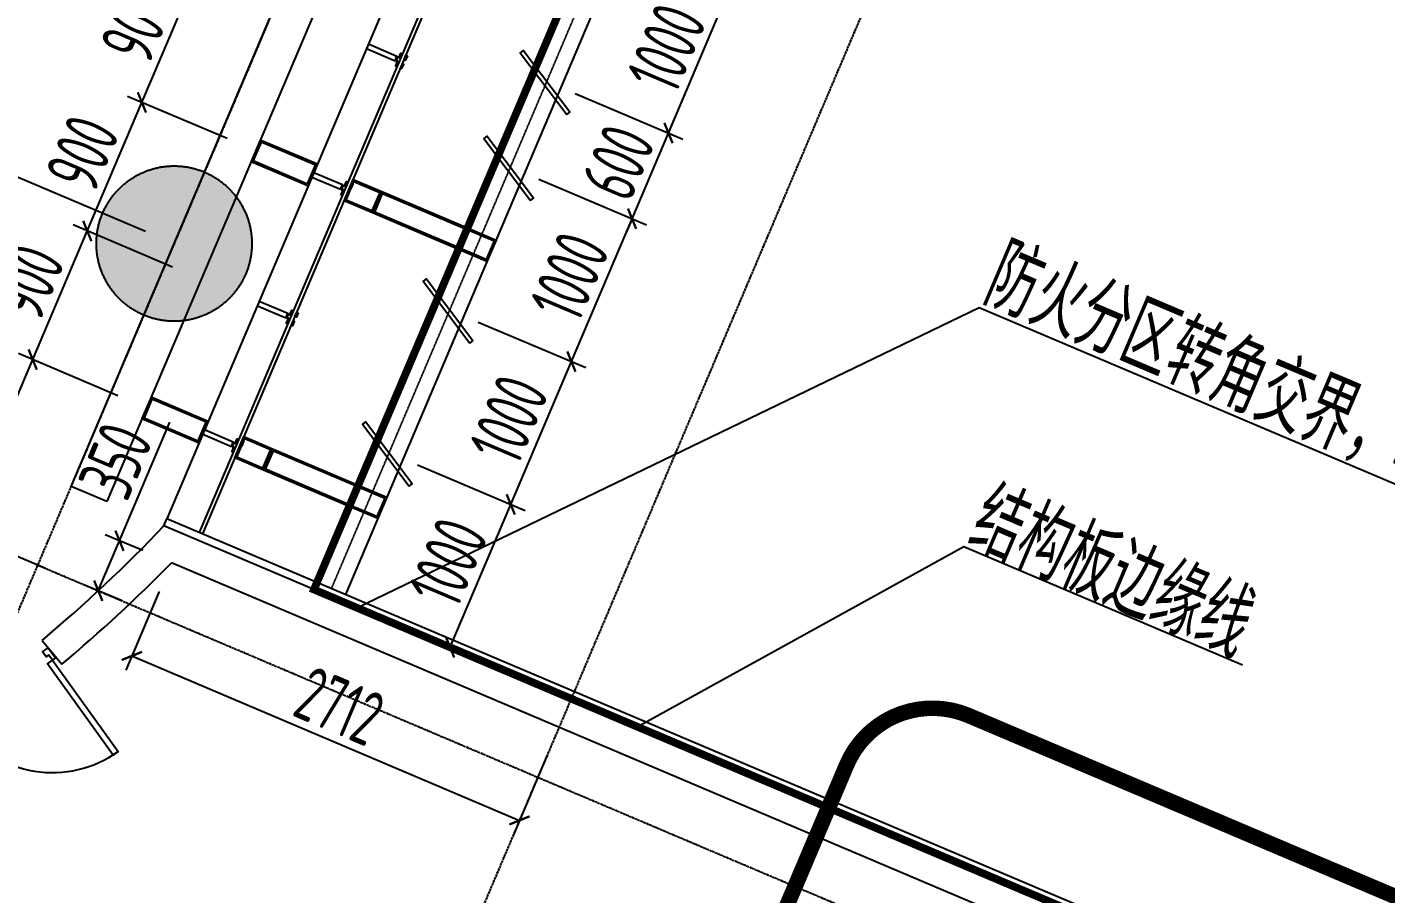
# Model space of a CAD drawing. Extents: x 11778731 to 12007717, y -6694179 to -6363962.
# Drawn here: x 11972415 to 11981166, y -6427324 to -6421739 of the extents above; entities that cross this region are included whole.
import ezdxf
from ezdxf.enums import TextEntityAlignment as Align
from ezdxf.xclip import XClip

# ---------------------------------------------------------------- set-up
doc = ezdxf.new("R2010")
doc.units = 0
doc.header["$LTSCALE"] = 10
doc.header["$MEASUREMENT"] = 0
doc.header["$XCLIPFRAME"] = 0
for name, pattern in [('A3-RG-axis-100$0$CENTER', [2, 1.25, -0.25, 0.25, -0.25]), ('A3-RI-3F$0$DASH', [0.35, 0.25, -0.1]), ('DASHED2', [0.375, 0.25, -0.125])]:
    doc.linetypes.add(name, pattern=pattern)
for name, color, linetype in [('A-CLOD', 200, 'Continuous'), ('A3-RB-3F-100$0$A-DIMS-100', 1, 'Continuous'), ('A3-RG-axis-100$0$A-DIMS-100', 1, 'Continuous'), ('A3-RG-axis-100$0$A-GRID', 1, 'A3-RG-axis-100$0$CENTER'), ('A3-RI-3F$0$$2$A-DIMS-100', 1, 'Continuous'), ('A3-RI-3F$0$A-DETAILS', 11, 'Continuous'), ('A3-RI-3F$0$A-DOOR', 32, 'Continuous'), ('A3-RI-3F$0$A-FACD-ALUM', 30, 'Continuous'), ('A3-RI-3F$0$A-FLOR', 2, 'Continuous'), ('A3-RI-3F$0$A-GLAZ', 140, 'Continuous'), ('A3-RI-3F$0$A-WALL', 7, 'Continuous'), ('A3-RI-3F$0$A-WALL-FINI', 95, 'Continuous'), ('A3-RS-1F$0$A-HATH-GRAY', 8, 'Continuous'), ('A3-RS-1F$0$A-WALL', 7, 'Continuous'), ('A3-SYMB-3F-100$0$A-SYMB', 4, 'Continuous'), ('A3-SYMB-3F-100$0$A-SYMB-AREA', 4, 'Continuous'), ('A3-SYMB-3F-100$0$A-SYMB-NAME', 4, 'Continuous'), ('A3-SYMB-3F-100$0$A-SYMB-NAME-E', 4, 'Continuous')]:
    doc.layers.add(name, color=color, linetype=linetype)
doc.styles.add('A3-RB-3F-100$0$XD2008', font='xd-hzs.shx', dxfattribs={"width": 0.7, "bigfont": 'xd-hztxt.shx'})
doc.styles.add('A3-RG-axis-100$0$XD2008', font='xd-hzs.shx', dxfattribs={"width": 0.7, "bigfont": 'xd-hztxt.shx'})
doc.styles.add('A3-SYMB-3F-100$0$ECADI', font='hzs.shx', dxfattribs={"width": 0.7, "bigfont": 'hztxt.shx'})
doc.dimstyles.new('A3-RB-3F-100$0$XD100$0', dxfattribs={"dimscale": 100, "dimtxt": 3.5, "dimasz": 1, "dimexe": 1, "dimexo": 2, "dimgap": 0.5, "dimtad": 1, "dimdec": 0, "dimdsep": 46, "dimtxsty": 'A3-RB-3F-100$0$XD2008', "dimblk1": 'A3-RB-3F-100$0$_ARCHTICK', "dimblk2": 'A3-RB-3F-100$0$_ARCHTICK', "dimsah": 1, "dimcen": 2.5, "dimclrt": 4, "dimaunit": 1, "dimadec": 0, "dimazin": 0, "dimtfac": 1, "dimtdec": 0, "dimtix": 1, "dimtmove": 0, "dimatfit": 3, "dimfxl": 0, "dimtolj": 1, "dimtzin": 0, "dimarcsym": 0})
doc.dimstyles.new('A3-RG-axis-100$0$XD100$0', dxfattribs={"dimscale": 100, "dimtxt": 3.5, "dimasz": 1, "dimexe": 1, "dimexo": 2, "dimgap": 0.5, "dimtad": 1, "dimdec": 0, "dimdsep": 46, "dimtxsty": 'A3-RG-axis-100$0$XD2008', "dimblk1": 'A3-RG-axis-100$0$_ARCHTICK', "dimblk2": 'A3-RG-axis-100$0$_ARCHTICK', "dimsah": 1, "dimcen": 2.5, "dimclrt": 4, "dimaunit": 1, "dimadec": 0, "dimazin": 0, "dimtfac": 1, "dimtdec": 0, "dimtix": 1, "dimtmove": 0, "dimatfit": 3, "dimfxl": 0, "dimtolj": 1, "dimtzin": 0, "dimarcsym": 0})

# ---------------------------------------------------------------- blocks, each defined once
blk = doc.blocks.new('A3-RI-3F$0$J-双扇门-1500')
for points in [[(25, 80), (25, 805), (65, 805), (65, 80)], [(1475, 80), (1475, 805), (1435, 805), (1435, 80)], [(0, 80), (25, 80), (25, 40), (45, 40), (45, 0), (0, 0)], [(1500, 80), (1475, 80), (1475, 40), (1455, 40), (1455, 0), (1500, 0)]]:
    blk.add_lwpolyline(points, close=True)
for centre, start, end in [((25, 80), 0, 90), ((1475, 80), 90, 180)]:
    blk.add_arc(centre, 725, start, end)
blk = doc.blocks.new('A3-RI-3F')
at = {"layer": 'A3-RI-3F$0$$2$A-DIMS-100'}
blk.add_lwpolyline([(11978189, -6391860.1), (11978365.4, -6391316.9), (11987372.2, -6391788.9), (11973314.7, -6424906.3)], dxfattribs=at)
at = {"layer": 'A3-RI-3F$0$A-DETAILS'}
for p, q in [((11972696.9, -6424698.4), (11987425.4, -6390000)), ((11974790.6, -6421941.1), (11974810.3, -6421933.2)), ((11974793.4, -6421934.6), (11974813.1, -6421926.7)), ((11974787.9, -6421947.6), (11974795.8, -6421967.3)), ((11974790.6, -6421941.1), (11974798.6, -6421960.8)), ((11974436.2, -6422776.1), (11974444.2, -6422795.7)), ((11974439, -6422769.6), (11974458.7, -6422761.6)), ((11974439, -6422769.6), (11974446.9, -6422789.2)), ((11974441.8, -6422763.1), (11974461.4, -6422755.1)), ((11974087.3, -6423598), (11974107, -6423590.1)), ((11974090.1, -6423591.5), (11974109.8, -6423583.6)), ((11974084.6, -6423604.5), (11974092.5, -6423624.2)), ((11974087.3, -6423598), (11974095.3, -6423617.7)), ((11973732.9, -6424433), (11973740.9, -6424452.7)), ((11973735.7, -6424426.5), (11973755.3, -6424418.5)), ((11973735.7, -6424426.5), (11973743.6, -6424446.1)), ((11973738.4, -6424420), (11973758.1, -6424412)), ((11972927, -6424796.1), (11972696.9, -6424698.4))]:
    blk.add_line(p, q, dxfattribs=at)
blk.add_lwpolyline([(11978237.5, -6391710.7), (11986780.8, -6392158.5), (11972927, -6424796.1)], dxfattribs=at)
for points in [[(11974784.8, -6421954.9), (11974796.5, -6421927.3), (11974612.4, -6421849.2), (11974600.7, -6421876.8)], [(11974831.2, -6421909.5), (11974819.5, -6421937.1), (11974810.3, -6421933.2), (11974822, -6421905.6)], [(11974863.5, -6421923.1), (11974851.7, -6421950.8), (11974842.5, -6421946.8), (11974854.3, -6421919.2)], [(11974796.1, -6421992.3), (11974807.8, -6421964.7), (11974798.6, -6421960.8), (11974786.9, -6421988.4)], [(11974828.3, -6422006), (11974840, -6421978.4), (11974830.8, -6421974.5), (11974819.1, -6422002.1)], [(11974225.6, -6422760.5), (11974284.2, -6422622.4), (11973916, -6422466.1), (11973857.4, -6422604.2)], [(11974220.3, -6422747.4), (11974271.1, -6422627.7), (11973921.3, -6422479.2), (11973870.5, -6422598.9)], [(11974433.1, -6422783.4), (11974444.9, -6422755.8), (11974260.7, -6422677.6), (11974249, -6422705.2)], [(11974698.4, -6422798.2), (11974639.8, -6422936.3), (11974455.7, -6422858.1), (11974514.3, -6422720.1)], [(11974444.4, -6422820.8), (11974456.1, -6422793.1), (11974446.9, -6422789.2), (11974435.2, -6422816.9)], [(11974479.6, -6422737.9), (11974467.9, -6422765.5), (11974458.7, -6422761.6), (11974470.4, -6422734)], [(11974476.6, -6422834.4), (11974488.4, -6422806.8), (11974479.2, -6422802.9), (11974467.4, -6422830.5)], [(11974685.3, -6422803.5), (11974634.5, -6422923.2), (11974468.8, -6422852.8), (11974519.6, -6422733.2)], [(11974511.8, -6422751.6), (11974500.1, -6422779.2), (11974490.9, -6422775.3), (11974502.6, -6422747.7)], [(11975250.7, -6423032.7), (11975192.1, -6423170.7), (11974639.8, -6422936.3), (11974698.4, -6422798.2)], [(11975237.6, -6423038), (11975186.8, -6423157.6), (11974652.9, -6422931), (11974703.7, -6422811.3)], [(11975434.8, -6423110.8), (11975376.2, -6423248.9), (11975192.1, -6423170.7), (11975250.7, -6423032.7)], [(11975421.7, -6423116.1), (11975370.9, -6423235.8), (11975205.2, -6423165.4), (11975256, -6423045.8)], [(11974081.5, -6423611.8), (11974093.2, -6423584.2), (11973909.1, -6423506.1), (11973897.4, -6423533.7)], [(11974127.9, -6423566.4), (11974116.2, -6423594), (11974107, -6423590.1), (11974118.7, -6423562.5)], [(11974160.1, -6423580), (11974148.4, -6423607.7), (11974139.2, -6423603.8), (11974150.9, -6423576.1)], [(11974092.8, -6423649.2), (11974104.5, -6423621.6), (11974095.3, -6423617.7), (11974083.6, -6423645.3)], [(11974125, -6423662.9), (11974136.7, -6423635.3), (11974127.5, -6423631.4), (11974115.8, -6423659)], [(11973522.3, -6424417.4), (11973580.9, -6424279.3), (11973212.7, -6424123), (11973154.1, -6424261.1)], [(11973517, -6424404.3), (11973567.8, -6424284.6), (11973218, -6424136.1), (11973167.2, -6424255.8)], [(11973729.8, -6424440.3), (11973741.5, -6424412.7), (11973557.4, -6424334.5), (11973545.7, -6424362.1)], [(11973995.1, -6424455.1), (11973936.5, -6424593.2), (11973752.4, -6424515.1), (11973811, -6424377)], [(11973741.1, -6424477.7), (11973752.8, -6424450.1), (11973743.6, -6424446.1), (11973731.9, -6424473.8)], [(11973776.3, -6424394.8), (11973764.5, -6424422.4), (11973755.3, -6424418.5), (11973767.1, -6424390.9)], [(11973773.3, -6424491.3), (11973785, -6424463.7), (11973775.8, -6424459.8), (11973764.1, -6424487.4)], [(11973982, -6424460.4), (11973931.2, -6424580.1), (11973765.5, -6424509.8), (11973816.3, -6424390.1)], [(11973808.5, -6424408.5), (11973796.8, -6424436.1), (11973787.6, -6424432.2), (11973799.3, -6424404.6)], [(11974547.4, -6424689.6), (11974488.8, -6424827.6), (11973936.5, -6424593.2), (11973995.1, -6424455.1)], [(11974534.3, -6424694.9), (11974483.5, -6424814.5), (11973949.6, -6424587.9), (11974000.4, -6424468.2)], [(11974731.5, -6424767.7), (11974672.9, -6424905.8), (11974488.8, -6424827.6), (11974547.4, -6424689.6)], [(11974718.4, -6424773), (11974667.6, -6424892.7), (11974501.9, -6424822.3), (11974552.7, -6424702.7)]]:
    blk.add_lwpolyline(points, close=True, dxfattribs=at)
at = {"layer": 'A3-RI-3F$0$A-FACD-ALUM'}
for points in [[(11975890.9, -6422302.6), (11975910.8, -6422287.6), (11975609.9, -6421888.2), (11975590, -6421903.3)], [(11975656.4, -6422854.9), (11975676.4, -6422839.9), (11975375.5, -6422440.5), (11975355.5, -6422455.6)], [(11975265.7, -6423775.4), (11975285.7, -6423760.4), (11974984.8, -6423361), (11974964.8, -6423376.1)], [(11974875, -6424695.9), (11974894.9, -6424680.9), (11974594, -6424281.5), (11974574.1, -6424296.6)]]:
    blk.add_lwpolyline(points, close=True, dxfattribs=at)
at = {"layer": 'A3-RI-3F$0$A-FLOR', "linetype": 'A3-RI-3F$0$DASH', "const_width": 50}
blk.add_lwpolyline([(11922838.4, -6425913.8), (11977074.7, -6448935.7), (11985123.7, -6429973.3), (11974261.7, -6425362.6), (11988321.8, -6392239.2), (11978237.5, -6391710.7), (11978173.5, -6391907.6), (11943983, -6380798.4), (11944557.8, -6379029.5), (11938185.7, -6376959.1), (11937611, -6378728), (11907835.3, -6369053.3)], dxfattribs=at)
at = {"layer": 'A3-RI-3F$0$A-GLAZ'}
blk.add_line((11988508.9, -6391798.4), (11974281.2, -6425316.6), dxfattribs=at)
for points in [[(11977975, -6391790.5), (11978204.8, -6391083.2), (11987704.9, -6391581), (11973521.8, -6424994.3)], [(11977951.2, -6391782.8), (11978187, -6391057.2), (11987741.9, -6391557.9), (11973544.8, -6425004)], [(11987741.9, -6391557.9), (11988804.6, -6391613.6), (11974465.3, -6425394.8)]]:
    blk.add_lwpolyline(points, dxfattribs=at)
at = {"layer": 'A3-RI-3F$0$A-GLAZ', "linetype": 'A3-RI-3F$0$DASH'}
blk.add_lwpolyline([(11987700.3, -6391655.9), (11988656.7, -6391706), (11974373.3, -6425355.7)], dxfattribs=at)
at = {"layer": 'A3-RI-3F$0$A-WALL'}
for p, q in [((11985123.7, -6429973.3), (11973295.2, -6424952.4)), ((11980995.4, -6428438.2), (11973343.7, -6425190.2)), ((11972510.2, -6425690.3), (11972638.8, -6425843.5))]:
    blk.add_line(p, q, dxfattribs=at)
for radius, end in [(9550, 316.46492), (9750, 315.64791)]:
    blk.add_arc((11966371.9, -6418374.3), radius, 309.99798, end, dxfattribs=at)
at = {"layer": 'A3-RI-3F$0$A-WALL-FINI'}
for p in [(11973295.2, -6424952.4), (11985189.3, -6429946.8)]:
    blk.add_line(p, (11973314.7, -6424906.3), dxfattribs=at)
at = {"layer": 'A3-RI-3F$0$A-DOOR', "rotation": 215.7680788375609}
blk.add_blockref('A3-RI-3F$0$J-双扇门-1500', (11972550.4, -6425738.1), dxfattribs=at)
blk = doc.blocks.new('A3-RG-axis-100$0$_ARCHTICK')
at = {"color": 0, "linetype": 'ByBlock', "const_width": 0.15}
blk.add_lwpolyline([(-0.5, -0.5), (0.5, 0.5)], dxfattribs=at)
blk = doc.blocks.new('*D324')
at = {"layer": 'A3-RG-axis-100$0$A-DIMS-100', "color": 0, "lineweight": -2}
for p, q in [((11973177, -6423055.4), (11972127.4, -6422609.9)), ((11971340.3, -6424720.1), (11972219.4, -6422649)), ((11972297.9, -6425126.5), (11971248.2, -6424681))]:
    blk.add_line(p, q, dxfattribs=at)
at = {"layer": 'A3-RG-axis-100$0$A-DIMS-100', "color": 0, "lineweight": -2, "xscale": 100, "yscale": 100, "zscale": 100}
for p, rotation in [((11972219.4, -6422649), 67.00006332379806), ((11971340.3, -6424720.1), 247.000063323798)]:
    blk.add_blockref('A3-RG-axis-100$0$_ARCHTICK', p, dxfattribs=dict(at, rotation=rotation))
at = {"layer": 'A3-RG-axis-100$0$A-DIMS-100', "color": 4, "insert": (11971572.7, -6423596.6), "char_height": 350, "attachment_point": 5, "rotation": 67.00006, "style": 'A3-RG-axis-100$0$XD2008'}
blk.add_mtext('\\A1;2250', dxfattribs=at)
blk = doc.blocks.new('A3-SYMB-3F-100$0$ECADI-TAG-ROOM')
at = {"layer": 'A3-SYMB-3F-100$0$A-SYMB-AREA', "style": 'A3-SYMB-3F-100$0$ECADI', "width": 0.7}
blk.add_attdef('340M2', text='', height=2.5, dxfattribs=at).set_placement((7.167, -1.75), align=Align.MIDDLE_LEFT)
at = {"layer": 'A3-SYMB-3F-100$0$A-SYMB-NAME', "style": 'A3-SYMB-3F-100$0$ECADI', "width": 0.7}
blk.add_attdef('CHINESENAME', (-5.125, 0.088), '', height=4.5, dxfattribs=at)
at = {"layer": 'A3-SYMB-3F-100$0$A-SYMB-NAME-E', "style": 'A3-SYMB-3F-100$0$ECADI', "width": 0.7}
for tag, p in [('ENGLISHHIGH', (-5.125, 8.04)), ('ENGLISHLOW', (-5.125, 4.84))]:
    blk.add_attdef(tag, p, '', height=2.5, dxfattribs=at)
blk = doc.blocks.new('A3-SYMB-3F-100')
at = {"layer": 'A3-SYMB-3F-100$0$A-SYMB'}
for points in [[(11974537.9, -6425479.9), (11978546.6, -6423545.3), (11985633.1, -6426553.3)], [(11976344.6, -6426246.8), (11978448, -6425085.6), (11980241.6, -6425846.9)]]:
    blk.add_lwpolyline(points, dxfattribs=at)
ref = blk.add_blockref('A3-SYMB-3F-100$0$ECADI-TAG-ROOM', (11979747.7, -6424012.9), dxfattribs=dict(at, xscale=99.99999999989049, yscale=100.0000000001164, rotation=336.9999999998162))
ref.add_attrib('CHINESENAME', '防火分区转角交界，4M范围内仅限设固定乙级防火窗扇', (11978546.6, -6423516.5), dxfattribs={"height": 450, "rotation": 337, "style": 'A3-SYMB-3F-100$0$ECADI', "width": 0.7})
ref = blk.add_blockref('A3-SYMB-3F-100$0$ECADI-TAG-ROOM', (11979646.3, -6425476.5), dxfattribs=dict(at, xscale=-99.99999999989045, yscale=100.0000000001164, rotation=337.0000000000113))
ref.add_attrib('CHINESENAME', '结构板边缘线', (11978448, -6425085.6), dxfattribs={"height": 450, "rotation": 337, "style": 'A3-SYMB-3F-100$0$ECADI', "width": 0.7})
blk = doc.blocks.new('A3-RB-3F-100$0$_ARCHTICK')
at = {"color": 0, "linetype": 'ByBlock', "const_width": 0.15}
blk.add_lwpolyline([(-0.5, -0.5), (0.5, 0.5)], dxfattribs=at)
blk = doc.blocks.new('*D1328')
at = {"layer": 'A3-RB-3F-100$0$A-DIMS-100', "color": 0, "lineweight": -2}
for p, q in [((11976335.2, -6421245.5), (11977027.9, -6421539.5)), ((11976545.1, -6422421), (11976935.8, -6421500.5)), ((11975944.5, -6422166), (11976637.1, -6422460))]:
    blk.add_line(p, q, dxfattribs=at)
at = {"layer": 'A3-RB-3F-100$0$A-DIMS-100', "color": 0, "lineweight": -2, "xscale": 100, "yscale": 100, "zscale": 100}
for p, rotation in [((11976935.8, -6421500.5), 66.99999999988684), ((11976545.1, -6422421), 246.9999999998868)]:
    blk.add_blockref('A3-RB-3F-100$0$_ARCHTICK', p, dxfattribs=dict(at, rotation=rotation))
at = {"layer": 'A3-RB-3F-100$0$A-DIMS-100', "color": 4, "insert": (11976533.3, -6421872.8), "char_height": 350, "attachment_point": 5, "rotation": 67, "style": 'A3-RB-3F-100$0$XD2008'}
blk.add_mtext('\\A1;1000', dxfattribs=at)
blk = doc.blocks.new('*D1329')
at = {"layer": 'A3-RB-3F-100$0$A-DIMS-100', "color": 0, "lineweight": -2}
for p, q in [((11975944.5, -6422166), (11976637.1, -6422460)), ((11976545.1, -6422421), (11976584.2, -6422328.9)), ((11976310.6, -6422973.3), (11976545.1, -6422421)), ((11975710.1, -6422718.3), (11976402.7, -6423012.3)), ((11976310.6, -6422973.3), (11976271.6, -6423065.3))]:
    blk.add_line(p, q, dxfattribs=at)
at = {"layer": 'A3-RB-3F-100$0$A-DIMS-100', "color": 0, "lineweight": -2, "xscale": 100, "yscale": 100, "zscale": 100}
for p, rotation in [((11976545.1, -6422421), 246.9999999998461), ((11976310.6, -6422973.3), 66.99999999984612)]:
    blk.add_blockref('A3-RB-3F-100$0$_ARCHTICK', p, dxfattribs=dict(at, rotation=rotation))
at = {"layer": 'A3-RB-3F-100$0$A-DIMS-100', "color": 4, "insert": (11976220.7, -6422609.2), "char_height": 350, "attachment_point": 5, "rotation": 67, "style": 'A3-RB-3F-100$0$XD2008'}
blk.add_mtext('\\A1;600', dxfattribs=at)
blk = doc.blocks.new('*D1330')
at = {"layer": 'A3-RB-3F-100$0$A-DIMS-100', "color": 0, "lineweight": -2}
for p, q in [((11975710.1, -6422718.3), (11976402.7, -6423012.3)), ((11975919.9, -6423893.8), (11976310.6, -6422973.3)), ((11975319.3, -6423638.8), (11976012, -6423932.9))]:
    blk.add_line(p, q, dxfattribs=at)
at = {"layer": 'A3-RB-3F-100$0$A-DIMS-100', "color": 0, "lineweight": -2, "xscale": 100, "yscale": 100, "zscale": 100}
for p, rotation in [((11976310.6, -6422973.3), 66.99999999989004), ((11975919.9, -6423893.8), 246.99999999989)]:
    blk.add_blockref('A3-RB-3F-100$0$_ARCHTICK', p, dxfattribs=dict(at, rotation=rotation))
at = {"layer": 'A3-RB-3F-100$0$A-DIMS-100', "color": 4, "insert": (11975908.2, -6423345.6), "char_height": 350, "attachment_point": 5, "rotation": 67, "style": 'A3-RB-3F-100$0$XD2008'}
blk.add_mtext('\\A1;1000', dxfattribs=at)
blk = doc.blocks.new('*D1331')
at = {"layer": 'A3-RB-3F-100$0$A-DIMS-100', "color": 0, "lineweight": -2}
for p, q in [((11975319.3, -6423638.8), (11976012, -6423932.9)), ((11975529.2, -6424814.3), (11975919.9, -6423893.8)), ((11974928.6, -6424559.4), (11975621.2, -6424853.4))]:
    blk.add_line(p, q, dxfattribs=at)
at = {"layer": 'A3-RB-3F-100$0$A-DIMS-100', "color": 0, "lineweight": -2, "xscale": 100, "yscale": 100, "zscale": 100}
for p, rotation in [((11975919.9, -6423893.8), 66.9999999998844), ((11975529.2, -6424814.3), 246.9999999998844)]:
    blk.add_blockref('A3-RB-3F-100$0$_ARCHTICK', p, dxfattribs=dict(at, rotation=rotation))
at = {"layer": 'A3-RB-3F-100$0$A-DIMS-100', "color": 4, "insert": (11975517.4, -6424266.1), "char_height": 350, "attachment_point": 5, "rotation": 67, "style": 'A3-RB-3F-100$0$XD2008'}
blk.add_mtext('\\A1;1000', dxfattribs=at)
blk = doc.blocks.new('*D1332')
at = {"layer": 'A3-RB-3F-100$0$A-DIMS-100', "color": 0, "lineweight": -2}
for p, q in [((11974928.6, -6424559.4), (11975621.2, -6424853.4)), ((11975138.4, -6425734.8), (11975529.2, -6424814.3)), ((11974537.9, -6425479.9), (11975230.5, -6425773.9))]:
    blk.add_line(p, q, dxfattribs=at)
at = {"layer": 'A3-RB-3F-100$0$A-DIMS-100', "color": 0, "lineweight": -2, "xscale": 100, "yscale": 100, "zscale": 100}
for p, rotation in [((11975529.2, -6424814.3), 66.99999999989967), ((11975138.4, -6425734.8), 246.9999999998996)]:
    blk.add_blockref('A3-RB-3F-100$0$_ARCHTICK', p, dxfattribs=dict(at, rotation=rotation))
at = {"layer": 'A3-RB-3F-100$0$A-DIMS-100', "color": 4, "insert": (11975126.7, -6425186.6), "char_height": 350, "attachment_point": 5, "rotation": 67, "style": 'A3-RB-3F-100$0$XD2008'}
blk.add_mtext('\\A1;1000', dxfattribs=at)
blk = doc.blocks.new('*D957')
at = {"layer": 'A3-RB-3F-100$0$A-DIMS-100', "color": 0, "lineweight": -2}
for p, q in [((11973153.5, -6422223.9), (11973505.1, -6421395.5)), ((11974054.2, -6421628.5), (11973413.1, -6421356.4)), ((11973702.6, -6422457), (11973061.4, -6422184.8))]:
    blk.add_line(p, q, dxfattribs=at)
at = {"layer": 'A3-RB-3F-100$0$A-DIMS-100', "color": 0, "lineweight": -2, "xscale": 100, "yscale": 100, "zscale": 100}
for p, rotation in [((11973505.1, -6421395.5), 67.00000002033991), ((11973153.5, -6422223.9), 247.0000000203399)]:
    blk.add_blockref('A3-RB-3F-100$0$_ARCHTICK', p, dxfattribs=dict(at, rotation=rotation))
at = {"layer": 'A3-RB-3F-100$0$A-DIMS-100', "color": 4, "insert": (11973122.2, -6421721.8), "char_height": 350, "attachment_point": 5, "rotation": 67, "style": 'A3-RB-3F-100$0$XD2008'}
blk.add_mtext('\\A1;900', dxfattribs=at)
blk = doc.blocks.new('*D958')
at = {"layer": 'A3-RB-3F-100$0$A-DIMS-100', "color": 0, "lineweight": -2}
for p, q in [((11973702.6, -6422457), (11973061.4, -6422184.8)), ((11972801.8, -6423052.4), (11973153.5, -6422223.9)), ((11973350.9, -6423285.4), (11972709.8, -6423013.3))]:
    blk.add_line(p, q, dxfattribs=at)
at = {"layer": 'A3-RB-3F-100$0$A-DIMS-100', "color": 0, "lineweight": -2, "xscale": 100, "yscale": 100, "zscale": 100}
for p, rotation in [((11973153.5, -6422223.9), 67.00000002036309), ((11972801.8, -6423052.4), 247.0000000203631)]:
    blk.add_blockref('A3-RB-3F-100$0$_ARCHTICK', p, dxfattribs=dict(at, rotation=rotation))
at = {"layer": 'A3-RB-3F-100$0$A-DIMS-100', "color": 4, "insert": (11972770.5, -6422550.2), "char_height": 350, "attachment_point": 5, "rotation": 67, "style": 'A3-RB-3F-100$0$XD2008'}
blk.add_mtext('\\A1;900', dxfattribs=at)
blk = doc.blocks.new('*D959')
at = {"layer": 'A3-RB-3F-100$0$A-DIMS-100', "color": 0, "lineweight": -2}
for p, q in [((11972450.2, -6423880.8), (11972801.8, -6423052.4)), ((11973350.9, -6423285.4), (11972709.8, -6423013.3)), ((11972999.3, -6424113.9), (11972358.1, -6423841.7))]:
    blk.add_line(p, q, dxfattribs=at)
at = {"layer": 'A3-RB-3F-100$0$A-DIMS-100', "color": 0, "lineweight": -2, "xscale": 100, "yscale": 100, "zscale": 100}
for p, rotation in [((11972801.8, -6423052.4), 67.00000002033991), ((11972450.2, -6423880.8), 247.0000000203399)]:
    blk.add_blockref('A3-RB-3F-100$0$_ARCHTICK', p, dxfattribs=dict(at, rotation=rotation))
at = {"layer": 'A3-RB-3F-100$0$A-DIMS-100', "color": 4, "insert": (11972418.9, -6423378.7), "char_height": 350, "attachment_point": 5, "rotation": 67, "style": 'A3-RB-3F-100$0$XD2008'}
blk.add_mtext('\\A1;900', dxfattribs=at)
blk = doc.blocks.new('*D960')
at = {"layer": 'A3-RB-3F-100$0$A-DIMS-100', "color": 0, "lineweight": -2}
for p, q in [((11972999.3, -6424113.9), (11972358.1, -6423841.7)), ((11971978.9, -6424991.1), (11972450.2, -6423880.8)), ((11972528, -6425224.2), (11971886.8, -6424952.1))]:
    blk.add_line(p, q, dxfattribs=at)
at = {"layer": 'A3-RB-3F-100$0$A-DIMS-100', "color": 0, "lineweight": -2, "xscale": 100, "yscale": 100, "zscale": 100}
for p, rotation in [((11972450.2, -6423880.8), 66.99999999998269), ((11971978.9, -6424991.1), 246.9999999999827)]:
    blk.add_blockref('A3-RB-3F-100$0$_ARCHTICK', p, dxfattribs=dict(at, rotation=rotation))
at = {"layer": 'A3-RB-3F-100$0$A-DIMS-100', "color": 4, "insert": (11972007.4, -6424348.1), "char_height": 350, "attachment_point": 5, "rotation": 67, "style": 'A3-RB-3F-100$0$XD2008'}
blk.add_mtext('\\A1;1206', dxfattribs=at)
blk = doc.blocks.new('*D1169')
at = {"layer": 'A3-RB-3F-100$0$A-DIMS-100', "color": 0, "lineweight": -2}
for p, q in [((11973265.5, -6425374.3), (11973049.8, -6425882.5)), ((11973088.9, -6425790.5), (11975585.7, -6426850.3)), ((11975762.3, -6426434.2), (11975546.6, -6426942.4))]:
    blk.add_line(p, q, dxfattribs=at)
at = {"layer": 'A3-RB-3F-100$0$A-DIMS-100', "color": 0, "lineweight": -2, "xscale": 100, "yscale": 100, "zscale": 100}
for p, rotation in [((11973088.9, -6425790.5), 156.999999999887), ((11975585.7, -6426850.3), 336.999999999887)]:
    blk.add_blockref('A3-RB-3F-100$0$_ARCHTICK', p, dxfattribs=dict(at, rotation=rotation))
at = {"layer": 'A3-RB-3F-100$0$A-DIMS-100', "color": 4, "insert": (11974425.2, -6426113.3), "char_height": 350, "attachment_point": 5, "rotation": 337, "style": 'A3-RB-3F-100$0$XD2008'}
blk.add_mtext('\\A1;2712', dxfattribs=at)
blk = doc.blocks.new('*D1170')
at = {"layer": 'A3-RB-3F-100$0$A-DIMS-100', "color": 0, "lineweight": -2}
for p, q in [((11973009.2, -6425048.2), (11973333.5, -6424284.2)), ((11972872.4, -6425370.4), (11973009.2, -6425048.2)), ((11973159.6, -6425112.1), (11972917.1, -6425009.2)), ((11973022.8, -6425434.3), (11972780.4, -6425331.4))]:
    blk.add_line(p, q, dxfattribs=at)
at = {"layer": 'A3-RB-3F-100$0$A-DIMS-100', "color": 0, "lineweight": -2, "xscale": 100, "yscale": 100, "zscale": 100}
for p, rotation in [((11973009.2, -6425048.2), 67.00000012378914), ((11972872.4, -6425370.4), 247.0000001237891)]:
    blk.add_blockref('A3-RB-3F-100$0$_ARCHTICK', p, dxfattribs=dict(at, rotation=rotation))
at = {"layer": 'A3-RB-3F-100$0$A-DIMS-100', "color": 4, "insert": (11972983.8, -6424532.3), "char_height": 350, "attachment_point": 5, "rotation": 67, "style": 'A3-RB-3F-100$0$XD2008'}
blk.add_mtext('\\A1;350', dxfattribs=at)
blk = doc.blocks.new('A3-RS-1F')
at = {"layer": 'A3-RS-1F$0$A-HATH-GRAY'}
h = blk.add_hatch(color=256, dxfattribs=at)
edge = h.paths.add_edge_path()
edge.add_arc((11973361.1, -6423133.6), 500.5, 0, 360)
at = {"layer": 'A3-RS-1F$0$A-WALL'}
blk.add_circle((11973361.1, -6423133.6), 500.5, dxfattribs=at)
blk = doc.blocks.new('A3-RG-axis-100')
at = {"layer": 'A3-RG-axis-100$0$A-GRID'}
for p, q in [((11987492, -6389843.2), (11971114.4, -6428426.5)), ((11979102.4, -6418565.4), (11947827.8, -6492243.7)), ((11972482, -6425204.7), (11993552.3, -6434148.5))]:
    blk.add_line(p, q, dxfattribs=at)
at = {"layer": 'A3-RG-axis-100$0$A-DIMS-100'}
dim = blk.add_aligned_dim(p1=(11972482, -6425204.7), p2=(11973361.1, -6423133.6), distance=1240.3, dimstyle='A3-RG-axis-100$0$XD100$0', override={"dimasz": 1}, dxfattribs=at)
dim.commit()
dim.dimension.update_dxf_attribs({"geometry": '*D324', "text_midpoint": (11971572.7, -6423596.6)})
blk = doc.blocks.new('A3-RB-3F-100')
at = {"layer": 'A3-RB-3F-100$0$A-DIMS-100'}
for p1, p2, distance, picture, middle in [((11975760.4, -6422087.9), (11976151.1, -6421167.4), -852.5, '*D1328', (11976533.3, -6421872.8)), ((11975525.9, -6422640.2), (11975760.4, -6422087.9), -852.5, '*D1329', (11976220.7, -6422609.2)), ((11975135.2, -6423560.7), (11975525.9, -6422640.2), -852.5, '*D1330', (11975908.2, -6423345.6)), ((11974744.5, -6424481.2), (11975135.2, -6423560.7), -852.5, '*D1331', (11975517.4, -6424266.1)), ((11974353.8, -6425401.7), (11974744.5, -6424481.2), -852.5, '*D1332', (11975126.7, -6425186.6)), ((11973343.7, -6425190.2), (11975840.5, -6426250.1), -652.1, '*D1169', (11974425.2, -6426113.3))]:
    dim = blk.add_aligned_dim(p1=p1, p2=p2, distance=distance, dimstyle='A3-RB-3F-100$0$XD100$0', dxfattribs=at)
    dim.commit()
    dim.dimension.update_dxf_attribs({"geometry": picture, "text_midpoint": middle})
for base, p1, p2, text, picture, middle in [((11973505.1, -6421395.5), (11973886.7, -6422535.1), (11974238.3, -6421706.7), '900', '*D957', (11973329.3, -6421809.7)), ((11973153.5, -6422223.9), (11973535, -6423363.6), (11973886.7, -6422535.1), '900', '*D958', (11972977.7, -6422638.1)), ((11972801.8, -6423052.4), (11973183.4, -6424192), (11973535, -6423363.6), '900', '*D959', (11972626, -6423466.6)), ((11972450.2, -6423880.8), (11972712.1, -6425302.4), (11973183.4, -6424192), '1206', '*D960', (11972214.5, -6424436))]:
    dim = blk.add_linear_dim(base=base, p1=p1, p2=p2, angle=67, text=text, dimstyle='A3-RB-3F-100$0$XD100$0', dxfattribs=at)
    dim.commit()
    dim.dimension.update_dxf_attribs({"geometry": picture, "text_midpoint": middle, "dimtype": 129})
dim = blk.add_linear_dim(base=(11973009.2, -6425048.2), p1=(11973206.9, -6425512.4), p2=(11973343.7, -6425190.2), angle=67, dimstyle='A3-RB-3F-100$0$XD100$0', dxfattribs=at)
dim.commit()
dim.dimension.update_dxf_attribs({"geometry": '*D1170', "text_midpoint": (11973190.9, -6424620.2), "dimtype": 129})

msp = doc.modelspace()

# ---------------------------------------------------------------- linework, layer by layer
at = {"layer": 'A-CLOD', "linetype": 'DASHED2', "const_width": 100}
msp.add_lwpolyline([(11978479.6, -6426175.2), (11985751.6, -6429262, -0.414214), (11986069.4, -6430048.7), (11982025.4, -6439576, -0.414214), (11981238.6, -6439893.8), (11973966.6, -6436807.1, -0.414214), (11973648.8, -6436020.3), (11977692.8, -6426493.1, -0.414214)], format="xyb", close=True, dxfattribs=at)

# ---------------------------------------------------------------- block references
for name in ['A3-RG-axis-100', 'A3-RB-3F-100', 'A3-RI-3F', 'A3-RI-3F', 'A3-RI-3F', 'A3-SYMB-3F-100', 'A3-SYMB-3F-100']:
    msp.add_blockref(name, (0, 0))
ref = msp.add_blockref('A3-RS-1F', (0, 0))
XClip(ref).set_block_clipping_path([(11880575.4595815204, -6415096.270357037), (11910249.6177904997, -6426601.7009763205), (11922841.9025027994, -6430599.4828046197), (11977834.5324543808, -6451371.0095163761), (12008409.3102089595, -6381594.5835881606), (11890394.8696729206, -6356927.6296852781), (11884882.5177205391, -6396620.1386088813)])

doc.saveas('drawing.dxf')
